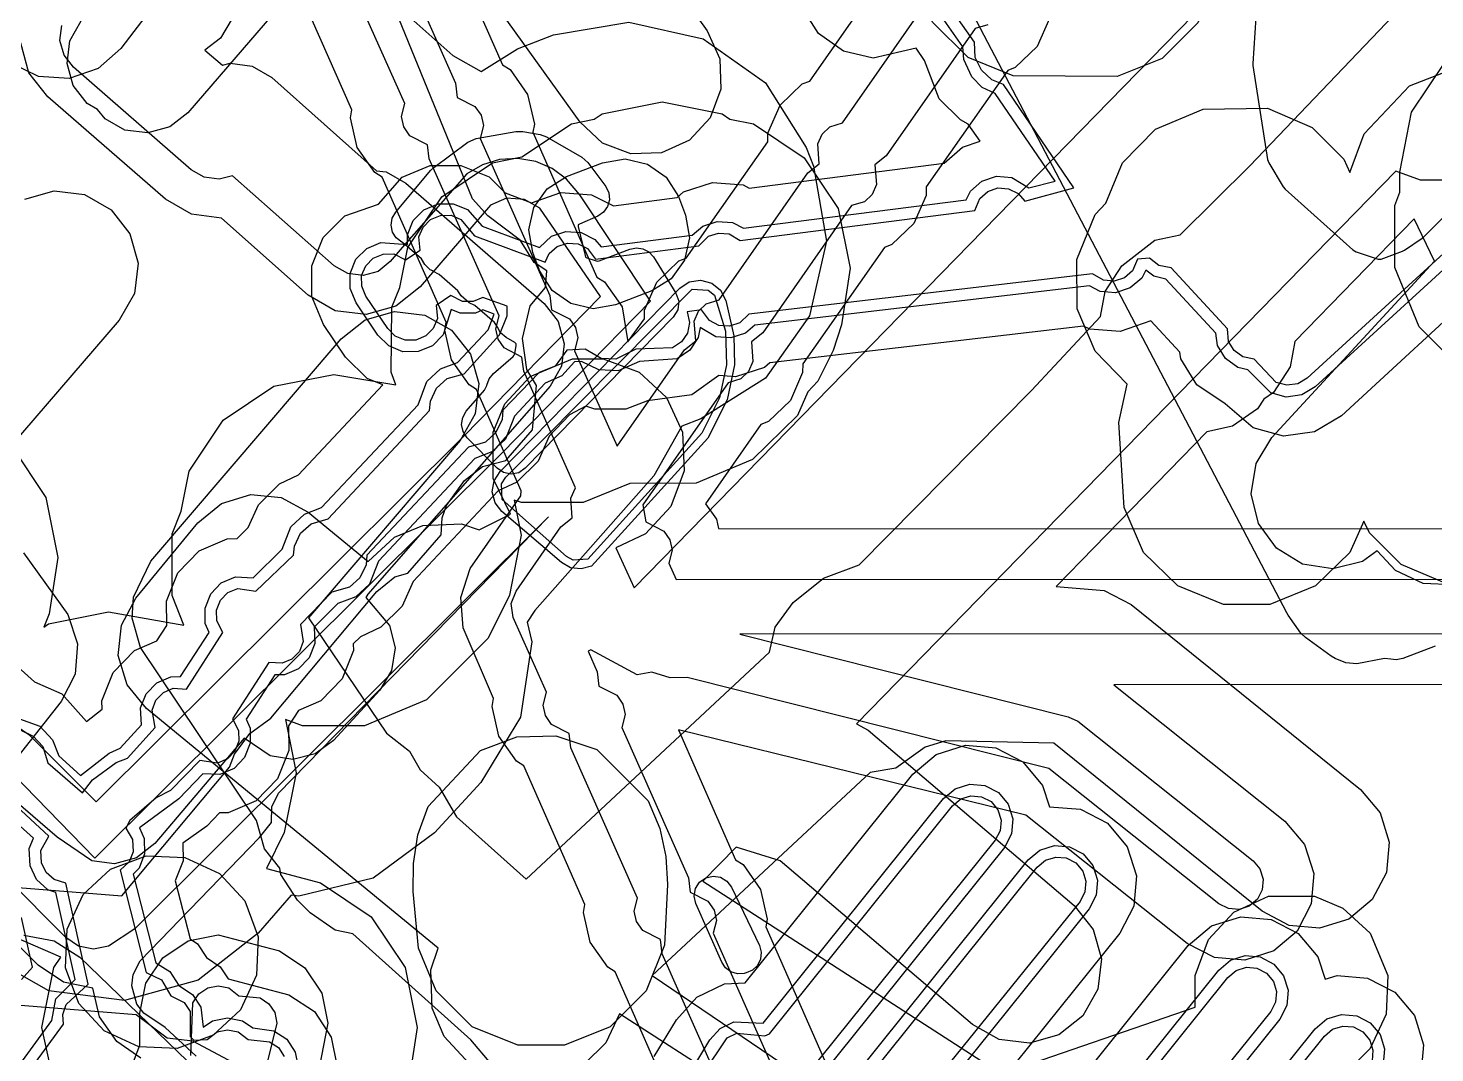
# Model space of a CAD drawing. Header units: metres. Extents: x -2677 to -840, y 169 to 1487.
# Drawn here: x -2003.13 to -1967.19, y 277.59 to 303.77 of the extents above; entities that cross this region are included whole.
import ezdxf

# ---------------------------------------------------------------- set-up
doc = ezdxf.new("R2010")
doc.units = ezdxf.units.M
doc.layers.add('AI_GREENING_EXCLUSIONS', color=1, linetype='Continuous')
doc.layers.add('AI_GREENING_LAWN', color=82, linetype='Continuous')

msp = doc.modelspace()

# ---------------------------------------------------------------- linework, layer by layer
at = {"layer": 'AI_GREENING_EXCLUSIONS'}
for points in [[(-1991.305, 277.309), (-1991.823, 277.918), (-1994.84, 280.627), (-1995.286, 280.722), (-1995.93, 281.163), (-1996.25, 281.493), (-1996.675, 282.146), (-1996.706, 282.308), (-1997.092, 282.798), (-1997.297, 283.521), (-2000.26, 287.943), (-2000.472, 288.694), (-2000.472, 288.694), (-2000.441, 289.231), (-1999.997, 290.15), (-1995.132, 295.836), (-1994.519, 296.319), (-1993.768, 296.53), (-1992.993, 296.438), (-1992.312, 296.056), (-1991.83, 295.443), (-1991.618, 294.692), (-1991.711, 293.917), (-1992.093, 293.236), (-1995.968, 288.706), (-1993.98, 285.758), (-1993.386, 285.297), (-1993.113, 284.82), (-1992.629, 284.378), (-1992.186, 283.62), (-1990.411, 282.027), (-1984.192, 287.825), (-1984.042, 288.462), (-1983.586, 289.095), (-1982.813, 289.719), (-1981.898, 290.06), (-1977.496, 294.516), (-1975.731, 296.403), (-1975.612, 297.046), (-1975.188, 297.701), (-1974.339, 298.356), (-1973.697, 298.494), (-1971.919, 300.252), (-1961.461, 311.202)], [(-1990.137, 309.77), (-1985.78, 303.702), (-1985.457, 302.992), (-1985.431, 302.212), (-1985.705, 301.481), (-1986.238, 300.911), (-1986.949, 300.589), (-1987.729, 300.562), (-1988.459, 300.836), (-1989.029, 301.369), (-1992.735, 306.531)], [(-2004.353, 281.891), (-2000.739, 281.596), (-1997.986, 284.885), (-1997.861, 285.222), (-1997.472, 285.749), (-1996.935, 286.14), (-1994.222, 289.381), (-1993.766, 289.748), (-1993.433, 289.846), (-1992.581, 290.825), (-1992.551, 291.261), (-1992.443, 291.572), (-1991.981, 292.216), (-1991.519, 292.574), (-1990.928, 292.725), (-1990.245, 293.509), (-1990.143, 294.64), (-1990.39, 295.049), (-1990.498, 295.842), (-1990.308, 296.68), (-1989.917, 297.148), (-1989.879, 297.576), (-1990.199, 297.782), (-1990.551, 298.347), (-1991.387, 298.978), (-1991.777, 299.415), (-1994.726, 306.632), (-1999.054, 301.612), (-1999.515, 301.252), (-2000.079, 301.096), (-2000.66, 301.167), (-2001.169, 301.456), (-2001.357, 301.697), (-2001.624, 301.848), (-2001.984, 302.309), (-2002.14, 302.873), (-2002.068, 303.454), (-2001.78, 303.963)], [(-1993.995, 306.378), (-1992.213, 302.369), (-1992.169, 302.004), (-1991.716, 301.773), (-1991.558, 301.549), (-1991.498, 301.283), (-1991.583, 300.953), (-1989.801, 296.944), (-1989.758, 296.579), (-1989.304, 296.348), (-1989.146, 296.124), (-1989.086, 295.858), (-1989.171, 295.528), (-1988.086, 293.088), (-1986.365, 295.556), (-1986.075, 295.782), (-1986.112, 296.29), (-1986.002, 296.54), (-1985.805, 296.73), (-1985.479, 296.828), (-1983.212, 300.08), (-1982.921, 300.306), (-1982.958, 300.814), (-1982.848, 301.064), (-1982.652, 301.254), (-1982.325, 301.352), (-1980.058, 304.604)], [(-1992.645, 306.541), (-1991.011, 302.835), (-1990.82, 302.715), (-1990.37, 302.077), (-1990.198, 301.316), (-1990.233, 301.116), (-1988.599, 297.41), (-1988.408, 297.29), (-1987.958, 296.652), (-1987.81, 295.758), (-1987.386, 296.344), (-1987.382, 296.569), (-1987.069, 297.284), (-1986.506, 297.824), (-1986.317, 297.898), (-1984.232, 300.868), (-1984.228, 301.093), (-1983.915, 301.808), (-1983.352, 302.348), (-1983.163, 302.422), (-1981.078, 305.392)], [(-1998.735, 305.908), (-2000.762, 303.255), (-2001.348, 302.739), (-2002.086, 302.487), (-2002.865, 302.536), (-2003.566, 302.88)], [(-1991.858, 277.304), (-1992.505, 278.003), (-1992.807, 278.726), (-1992.846, 279.712), (-1992.846, 279.712), (-1992.659, 280.261), (-2000.109, 286.389), (-2000.604, 286.993), (-2000.83, 287.74), (-2000.752, 288.516), (-2000.384, 289.204), (-1998.796, 291.135), (-1998.192, 291.63), (-1997.445, 291.855), (-1996.668, 291.778), (-1995.981, 291.409), (-1994.441, 290.143), (-1993.77, 290.762), (-1993.047, 291.064), (-1992.061, 291.104), (-1991.606, 290.956), (-1990.809, 291.354), (-1991.253, 292.269), (-1991.253, 293.45), (-1990.95, 294.172), (-1990.303, 294.871), (-1989.227, 295.32), (-1988.436, 295.32), (-1987.519, 294.979), (-1986.82, 294.331), (-1986.41, 293.45), (-1986.371, 292.464), (-1986.712, 291.547), (-1987.36, 290.848), (-1988.116, 290.491), (-1987.651, 289.472), (-1971.936, 305.57)], [(-1985.226, 276.274), (-1986.931, 280.12), (-1986.973, 280.486), (-1987.427, 280.718), (-1987.584, 280.941), (-1987.644, 281.208), (-1987.559, 281.538), (-1989.263, 285.384), (-1989.306, 285.749), (-1989.759, 285.981), (-1989.916, 286.205), (-1989.976, 286.471), (-1989.891, 286.801), (-1990.74, 288.717), (-1990.788, 289.07), (-1990.667, 289.385), (-1989.519, 291.032), (-1989.229, 291.258), (-1989.266, 291.766), (-1989.146, 292.026), (-1990.471, 295.005), (-1990.514, 295.37), (-1990.968, 295.601), (-1991.125, 295.825), (-1991.185, 296.091), (-1991.1, 296.421), (-1992.882, 300.43), (-1992.926, 300.795), (-1993.379, 301.026), (-1993.537, 301.25), (-1993.597, 301.516), (-1993.512, 301.846), (-1995.294, 305.855)], [(-1986.576, 276.112), (-1988.133, 279.656), (-1988.323, 279.776), (-1988.773, 280.414), (-1988.944, 281.176), (-1988.909, 281.376), (-1990.465, 284.919), (-1990.656, 285.04), (-1991.105, 285.678), (-1991.276, 286.439), (-1991.241, 286.639), (-1992.02, 288.449), (-1992.078, 289.227), (-1991.835, 289.968), (-1990.54, 291.82), (-1990.537, 291.954), (-1991.673, 294.539), (-1991.863, 294.659), (-1992.313, 295.297), (-1992.485, 296.058), (-1992.45, 296.258), (-1994.084, 299.964), (-1994.275, 300.084), (-1994.725, 300.722), (-1994.897, 301.483), (-1994.862, 301.683), (-1996.496, 305.389)], [(-1994.347, 304.923), (-1992.278, 303.076), (-1991.556, 302.663), (-1990.632, 303.246), (-1989.707, 303.6), (-1987.787, 303.93), (-1985.882, 303.499), (-1984.29, 302.374), (-1983.249, 300.724), (-1983.067, 300.248), (-1982.737, 298.326), (-1983.167, 296.425), (-1984.293, 294.831), (-1985.943, 293.79), (-1986.426, 293.605), (-1987.148, 292.335), (-1990.19, 288.893), (-1990.383, 288.593), (-1990.26, 288.092), (-1990.556, 286.164), (-1991.567, 284.496), (-1992.747, 283.207), (-1994.32, 282.053), (-1996.215, 281.589), (-1996.411, 281.619), (-1997.252, 280.646), (-1998.791, 279.448), (-2000.672, 278.929), (-2002.608, 279.17), (-2004.304, 280.133)], [(-2003.334, 285.844), (-2003.001, 285.684), (-2002.759, 285.416), (-2002.633, 285.001), (-2001.747, 284.235), (-2001.493, 284.562), (-2000.883, 285.004), (-2000.598, 285.12), (-1999.888, 285.898), (-1999.968, 286.348), (-1999.867, 286.602), (-1999.677, 286.798), (-1999.426, 286.906), (-1999.089, 286.885), (-1998.156, 288.326), (-1998.314, 288.625), (-1998.318, 288.898), (-1998.217, 289.152), (-1998.027, 289.348), (-1997.776, 289.456), (-1997.311, 289.384), (-1996.35, 290.306), (-1996.331, 290.534), (-1996.171, 290.866), (-1995.903, 291.108), (-1995.468, 291.234), (-1992.874, 294), (-1992.855, 294.242), (-1992.695, 294.574), (-1992.427, 294.817), (-1991.992, 294.942), (-1991.086, 295.938), (-1990.897, 296.418), (-1990.897, 296.665), (-1991.511, 296.893), (-1991.761, 296.788), (-1992.034, 296.787), (-1992.336, 296.94), (-1992.705, 296.69), (-1992.677, 296.354), (-1992.781, 296.101), (-1992.973, 295.907), (-1993.225, 295.801), (-1993.498, 295.8), (-1993.751, 295.904), (-1993.945, 296.096), (-1994.504, 296.925), (-1994.61, 297.177), (-1994.611, 297.45), (-1994.507, 297.703), (-1994.315, 297.897), (-1994.063, 298.002), (-1993.79, 298.003), (-1993.488, 297.851), (-1993.119, 298.1), (-1993.147, 298.437), (-1993.043, 298.69), (-1992.851, 298.884), (-1992.599, 298.99), (-1992.326, 298.991), (-1992.073, 298.887), (-1991.725, 298.467), (-1989.925, 297.797), (-1989.817, 298.014), (-1989.612, 298.193), (-1989.353, 298.28), (-1989.08, 298.261), (-1988.836, 298.14), (-1988.634, 297.868), (-1985.994, 298.207), (-1985.75, 298.454), (-1985.491, 298.538), (-1985.218, 298.516), (-1984.94, 298.351), (-1978.944, 299.11), (-1978.817, 299.424), (-1978.612, 299.603), (-1978.353, 299.69), (-1978.08, 299.671), (-1977.836, 299.55), (-1977.666, 299.356), (-1976.409, 299.69), (-1978.207, 302.338), (-1978.506, 302.453), (-1978.774, 302.696), (-1978.933, 303.028), (-1978.95, 303.418), (-1980.013, 304.931)], [(-2003.45, 286.157), (-2002.834, 285.933), (-2002.51, 285.583), (-2002.349, 285.175), (-2001.792, 284.678), (-2001.06, 285.247), (-2000.784, 285.374), (-2000.239, 285.968), (-2000.263, 286.402), (-2000.119, 286.765), (-1999.848, 287.045), (-1999.489, 287.199), (-1999.24, 287.203), (-1998.509, 288.333), (-1998.608, 288.562), (-1998.613, 288.952), (-1998.469, 289.315), (-1998.198, 289.595), (-1997.839, 289.749), (-1997.387, 289.73), (-1996.644, 290.463), (-1996.42, 291.033), (-1996.07, 291.357), (-1995.634, 291.523), (-1993.168, 294.151), (-1992.944, 294.742), (-1992.594, 295.065), (-1992.158, 295.232), (-1991.379, 296.065), (-1991.226, 296.467), (-1991.512, 296.574), (-1991.701, 296.494), (-1992.091, 296.493), (-1992.322, 296.587), (-1992.531, 295.935), (-1992.805, 295.658), (-1993.165, 295.507), (-1993.555, 295.506), (-1993.917, 295.653), (-1994.194, 295.928), (-1994.753, 296.757), (-1994.904, 297.117), (-1994.905, 297.507), (-1994.757, 297.868), (-1994.483, 298.145), (-1994.123, 298.296), (-1993.44, 298.245), (-1993.441, 298.494), (-1993.293, 298.856), (-1993.019, 299.133), (-1992.659, 299.284), (-1992.269, 299.285), (-1991.907, 299.137), (-1991.53, 298.714), (-1990.068, 298.171), (-1989.761, 298.454), (-1989.391, 298.578), (-1989.001, 298.551), (-1988.652, 298.377), (-1988.489, 298.189), (-1986.164, 298.487), (-1985.897, 298.715), (-1985.526, 298.836), (-1985.137, 298.805), (-1984.858, 298.663), (-1979.166, 299.384), (-1979.055, 299.607), (-1978.761, 299.864), (-1978.391, 299.988), (-1978.001, 299.961), (-1977.567, 299.69), (-1976.89, 299.86), (-1978.425, 302.101), (-1978.753, 302.258), (-1979.023, 302.528), (-1979.228, 302.969), (-1979.247, 303.297), (-1980.08, 304.499)], [(-2005.421, 289.27), (-2002.967, 287.072), (-2002.275, 286.762), (-2001.645, 286.057), (-2001.244, 286.37), (-2001.247, 286.583), (-2000.959, 287.308), (-2000.415, 287.868), (-1999.841, 288.116), (-1999.588, 288.507), (-1999.597, 289.133), (-1999.309, 289.858), (-1998.765, 290.418), (-1998.049, 290.727), (-1997.796, 290.731), (-1997.513, 291.01), (-1997.249, 291.593), (-1996.709, 292.133), (-1996.227, 292.355), (-1994.07, 294.656), (-1994.469, 294.82), (-1995.023, 295.369), (-1995.582, 296.198), (-1995.884, 296.918), (-1995.887, 297.698), (-1995.591, 298.42), (-1995.042, 298.975), (-1994.181, 299.277), (-1993.578, 299.962), (-1992.858, 300.263), (-1992.078, 300.267), (-1991.355, 299.971), (-1990.944, 299.563), (-1990.268, 299.312), (-1989.518, 299.57), (-1988.739, 299.516), (-1988.179, 299.237), (-1986.552, 299.446), (-1986.385, 299.588), (-1985.643, 299.829), (-1984.865, 299.767), (-1984.708, 299.687), (-1979.73, 300.32), (-1979.258, 300.731), (-1978.807, 300.883), (-1979.11, 301.324), (-1979.312, 301.429), (-1979.852, 301.969), (-1980.227, 302.949), (-1980.443, 303.263), (-1981.541, 303.008), (-1982.302, 303.182), (-1982.938, 303.634), (-1983.352, 304.296)], [(-1997.917, 304.02), (-1998.214, 303.517), (-1998.616, 303.215), (-1998.171, 302.828), (-1997.972, 302.879), (-1997.411, 302.803), (-1996.903, 302.513), (-1994.234, 300.131), (-1993.988, 300.1), (-1993.48, 299.809), (-1989.947, 296.737), (-1989.589, 296.274), (-1989.435, 295.709), (-1989.507, 295.133), (-1989.796, 294.624), (-1994.455, 289.31), (-1994.506, 289.22), (-1993.896, 288.507), (-1993.757, 287.938), (-1993.845, 287.36), (-1994.149, 286.859), (-1995.328, 285.571), (-1995.8, 285.225), (-1996.369, 285.085), (-1996.947, 285.174), (-1997.612, 285.628), (-1999.9, 282.935), (-2000.361, 282.575), (-2000.926, 282.42), (-2001.506, 282.492), (-2002.392, 283.098), (-2016.812, 295.534)], [(-2003.823, 285.021), (-2001.428, 282.561), (-1991.03, 292.914), (-1987.228, 296.797), (-1989.036, 299.514), (-1989.036, 299.514), (-1989.375, 299.913), (-1989.743, 300.184), (-1990.164, 300.364), (-1990.622, 300.444), (-1991.086, 300.416), (-1991.524, 300.284), (-1991.921, 300.055), (-1993.579, 298.168), (-1993.881, 297.807), (-1994.191, 297.559), (-1994.573, 297.452), (-1994.967, 297.501), (-1995.311, 297.7), (-1997.908, 300), (-1998.251, 299.912), (-1998.632, 299.963), (-1998.966, 300.155), (-2001.978, 302.774), (-2002.217, 303.082), (-2002.32, 303.458), (-2002.271, 303.845)], [(-1978.611, 303.86), (-1978.938, 303.762), (-1981.205, 300.51), (-1981.495, 300.284), (-1981.459, 299.776), (-1981.568, 299.526), (-1981.765, 299.336), (-1982.092, 299.238), (-1984.359, 295.986), (-1984.649, 295.76), (-1984.613, 295.252), (-1984.722, 295.002), (-1984.919, 294.812), (-1985.246, 294.714), (-1987.422, 291.593), (-1987.346, 291.154), (-1986.892, 290.923), (-1986.734, 290.699), (-1986.674, 290.433), (-1986.759, 290.103), (-1986.574, 289.686), (-1946.217, 289.694)], [(-1977.035, 304.021), (-1977.348, 303.306), (-1977.911, 302.766), (-1978.1, 302.692), (-1980.185, 299.722), (-1980.189, 299.497), (-1980.502, 298.782), (-1981.064, 298.242), (-1981.254, 298.168), (-1983.338, 295.198), (-1983.343, 294.973), (-1983.656, 294.258), (-1984.218, 293.718), (-1984.407, 293.644), (-1985.821, 291.616), (-1985.547, 291.227), (-1985.492, 290.987), (-1946.02, 290.979)], [(-2003.762, 286.162), (-2003.114, 285.727), (-2001.397, 284.004), (-1992.009, 293.34), (-1992.002, 293.351), (-1988.51, 296.917), (-1990.062, 299.177), (-1990.45, 299.399), (-1990.909, 299.425), (-1991.32, 299.247), (-1993.114, 297.166), (-1993.734, 296.67), (-1994.499, 296.454), (-1995.287, 296.554), (-1995.974, 296.952), (-1998.19, 298.914), (-1998.955, 299.017), (-1999.622, 299.401), (-2002.634, 302.019), (-2003.112, 302.636), (-2003.317, 303.388)], [(-1966.819, 289.549), (-1968.051, 290.064), (-1968.861, 290.874), (-1969.005, 291.177), (-1969.358, 290.374), (-1970.235, 289.518), (-1971.401, 289.048), (-1972.588, 289.048), (-1973.753, 289.518), (-1974.63, 290.374), (-1975.128, 291.524), (-1975.26, 293.695), (-1975.051, 294.679), (-1975.871, 295.518), (-1976.325, 296.601), (-1976.339, 297.859), (-1975.871, 299.012), (-1975.599, 299.303), (-1975.17, 300.328), (-1974.322, 301.196), (-1974.322, 301.196), (-1973.111, 301.702), (-1971.466, 301.727), (-1970.326, 301.235), (-1969.515, 300.425), (-1969.36, 300.088), (-1968.996, 301.075), (-1967.835, 302.296), (-1966.805, 302.704)], [(-1966.404, 294.95), (-1967.591, 296.137), (-1968.211, 297.659), (-1968.211, 299.243), (-1968.087, 299.579), (-1968.087, 300.092), (-1967.783, 301.623), (-1966.915, 302.92)], [(-2003.545, 293.075), (-2002.678, 291.777), (-2002.373, 290.246), (-2002.595, 288.805), (-2002.735, 288.469), (-2002.61, 288.553), (-2001.079, 288.857), (-1999.151, 288.52), (-1999.449, 289.271), (-1999.449, 290.855), (-1999.224, 291.432), (-1999.02, 292.456), (-1998.153, 293.754), (-1996.856, 294.621), (-1995.325, 294.925), (-1993.739, 294.655), (-1993.859, 294.985), (-1993.844, 296.646), (-1993.635, 297.145), (-1993.431, 298.169), (-1992.564, 299.467), (-1991.266, 300.334), (-1990.522, 300.482), (-1989.251, 301.332), (-1988.668, 301.447), (-1988.463, 301.585), (-1986.932, 301.889), (-1985.401, 301.585), (-1985.202, 301.451), (-1984.599, 301.332), (-1983.302, 300.464), (-1982.434, 299.167), (-1982.13, 297.636), (-1982.351, 296.195), (-1982.563, 295.54), (-1982.956, 294.75), (-1983.208, 294.48), (-1983.478, 293.872), (-1984.622, 292.749), (-1986.067, 292.145), (-1987.759, 292.135), (-1988.947, 291.655), (-1990.53, 291.655), (-1990.71, 291.714), (-1990.531, 290.813), (-1990.835, 289.282), (-1991.379, 288.186), (-1992.95, 286.605), (-1994.536, 285.942), (-1996.119, 285.942), (-1996.556, 286.108), (-1996.285, 284.745), (-1996.59, 283.215), (-1997.042, 282.302), (-1995.663, 281.934), (-1994.365, 281.067), (-1993.498, 279.769), (-1993.194, 278.238), (-1993.415, 276.797)], [(-1966.761, 299.892), (-1967.553, 299.892), (-1968.189, 300.116), (-1981.966, 285.994), (-1981.667, 285.834), (-1976.406, 281.353), (-1975.922, 280.741), (-1975.709, 279.99), (-1975.8, 279.215), (-1976.181, 278.533), (-1976.793, 278.05), (-1977.544, 277.837), (-1978.319, 277.927), (-1979, 278.308), (-1983.919, 282.498), (-1985.043, 282.841), (-1985.891, 281.972), (-1978.264, 277.052), (-1973.309, 278.759), (-1973.312, 279.566), (-1972.971, 280.483), (-1972.324, 281.182), (-1971.442, 281.591), (-1970.262, 281.591), (-1969.539, 281.289), (-1968.84, 280.642), (-1968.392, 279.566), (-1968.431, 278.58), (-1968.84, 277.698), (-1969.38, 277.158)], [(-2003.218, 299.407), (-2002.466, 299.615), (-2001.691, 299.52), (-2001.012, 299.135), (-2000.532, 298.52), (-2000.324, 297.768), (-2000.419, 296.994), (-2000.804, 296.315), (-2004.808, 291.671)], [(-1965.669, 299.196), (-1970.449, 294.827), (-1970.69, 294.683), (-1970.969, 294.646), (-1971.24, 294.72), (-1971.807, 295.313), (-1972.096, 295.374), (-1972.316, 295.535), (-1972.458, 295.769), (-1972.488, 296.091), (-1973.922, 297.65), (-1974.241, 297.706), (-1974.478, 297.895), (-1974.786, 297.867), (-1974.914, 297.573), (-1975.122, 297.396), (-1975.382, 297.311), (-1975.654, 297.333), (-1975.933, 297.498), (-1984.718, 296.464), (-1984.95, 296.239), (-1985.21, 296.154), (-1985.482, 296.176), (-1985.726, 296.3), (-1985.924, 296.573), (-1986.296, 296.528), (-1986.236, 296.25), (-1986.289, 295.982), (-1986.441, 295.755), (-1986.668, 295.603), (-1987.608, 295.571), (-1988.116, 295.314), (-1988.49, 295.333), (-1988.9, 295.571), (-1989.372, 295.542), (-1989.667, 295.138), (-1990.071, 294.974), (-1991.002, 294.012), (-1991.022, 293.77), (-1991.181, 293.438), (-1991.449, 293.195), (-1991.884, 293.07), (-1994.478, 290.304), (-1994.498, 290.062), (-1994.657, 289.73), (-1994.925, 289.487), (-1995.374, 289.362), (-1996.176, 288.537), (-1996.102, 288.102), (-1996.203, 287.848), (-1996.393, 287.652), (-1996.644, 287.544), (-1996.981, 287.565), (-1997.914, 286.124), (-1997.756, 285.825), (-1997.752, 285.552), (-1997.853, 285.298), (-1998.043, 285.102), (-1998.294, 284.994), (-1998.748, 285.062), (-1999.499, 284.292), (-1999.862, 284.108), (-2000.537, 283.526), (-2000.638, 283.33), (-2000.467, 283.036), (-2000.453, 282.725), (-2000.552, 282.471), (-2000.784, 282.255), (-2000.12, 279.641), (-1999.728, 279.455), (-1999.484, 279.046), (-1999.148, 278.871), (-1998.997, 278.643), (-1998.99, 278.002), (-1998.9, 277.911), (-1998.563, 277.926), (-1998.304, 278.126), (-1998.036, 278.179), (-1997.768, 278.126), (-1997.509, 277.926), (-1996.966, 277.873), (-1996.739, 277.721), (-1996.587, 277.494)], [(-1965.584, 298.867), (-1970.247, 294.606), (-1970.591, 294.4), (-1970.989, 294.346), (-1971.376, 294.453), (-1971.971, 295.041), (-1972.222, 295.102), (-1972.537, 295.332), (-1972.74, 295.665), (-1972.788, 295.975), (-1974.062, 297.36), (-1974.367, 297.434), (-1974.574, 297.585), (-1974.679, 297.387), (-1974.976, 297.134), (-1975.347, 297.013), (-1975.736, 297.044), (-1976.014, 297.186), (-1984.566, 296.18), (-1984.804, 295.977), (-1985.175, 295.856), (-1985.564, 295.887), (-1985.961, 296.123), (-1986.012, 295.867), (-1986.229, 295.543), (-1986.553, 295.326), (-1987.511, 295.251), (-1988.056, 295.02), (-1988.549, 295.039), (-1988.997, 295.251), (-1989.175, 295.25), (-1989.5, 294.889), (-1989.919, 294.698), (-1990.708, 293.86), (-1990.932, 293.27), (-1991.282, 292.946), (-1991.718, 292.78), (-1994.184, 290.152), (-1994.408, 289.562), (-1994.758, 289.238), (-1995.218, 289.067), (-1995.823, 288.463), (-1995.807, 288.048), (-1995.951, 287.685), (-1996.222, 287.405), (-1996.581, 287.251), (-1996.83, 287.247), (-1997.561, 286.117), (-1997.462, 285.888), (-1997.457, 285.498), (-1997.601, 285.135), (-1997.872, 284.855), (-1998.231, 284.701), (-1998.668, 284.714), (-1999.284, 284.082), (-2000.285, 283.338), (-2000.165, 283.063), (-2000.157, 282.673), (-2000.299, 282.309), (-2000.449, 282.153), (-1999.874, 279.892), (-1999.515, 279.667), (-1999.281, 279.305), (-1998.935, 279.082), (-1998.72, 278.757), (-1998.658, 278.243), (-1998.419, 278.403), (-1998.036, 278.479), (-1997.653, 278.403), (-1997.389, 278.226), (-1996.851, 278.15), (-1996.527, 277.933), (-1996.31, 277.609), (-1996.234, 277.226)], [(-1966.71, 289.551), (-1967.49, 289.585), (-1968.197, 289.915), (-1968.658, 290.419), (-1969.04, 290.14), (-1969.799, 289.957), (-1970.57, 290.078), (-1971.236, 290.485), (-1971.695, 291.116), (-1971.878, 291.874), (-1971.757, 292.645), (-1971.35, 293.311), (-1967.197, 297.815), (-1967.72, 298.904), (-1970.769, 295.768), (-1970.887, 295.12), (-1971.31, 294.465), (-1971.561, 294.29), (-1971.716, 294.049), (-1972.357, 293.604), (-1973.012, 293.461), (-1976.861, 289.502), (-1975.638, 289.407), (-1974.947, 289.045), (-1969.089, 284.319), (-1968.589, 283.72), (-1968.356, 282.975), (-1968.426, 282.198), (-1968.788, 281.507), (-1969.387, 281.007), (-1970.132, 280.774), (-1970.909, 280.844), (-1971.6, 281.206), (-1976.927, 285.503), (-1979.686, 285.561), (-1980.209, 285.401), (-1980.959, 284.864), (-1981.62, 284.754), (-1987.187, 279.564), (-1978.514, 273.69)], [(-1965.764, 297.38), (-1969.572, 293.868), (-1970.261, 293.456), (-1971.057, 293.349), (-1971.831, 293.562), (-1972.548, 294.172), (-1973.273, 294.655), (-1973.679, 295.322), (-1973.706, 295.496), (-1974.444, 296.298), (-1975.23, 296.02), (-1976.008, 296.082), (-1976.164, 296.162), (-1984.182, 295.218), (-1984.316, 295.104), (-1985.058, 294.863), (-1985.481, 294.897), (-1986.171, 294.402), (-1987.305, 294.25), (-1987.858, 294.04), (-1988.65, 294.04), (-1988.884, 294.117), (-1989.303, 293.892), (-1989.818, 293.343), (-1990.103, 292.711), (-1990.643, 292.171), (-1991.125, 291.949), (-1993.294, 289.634), (-1993.579, 289.003), (-1994.119, 288.463), (-1994.642, 288.223), (-1994.826, 288.043), (-1994.823, 287.867), (-1995.111, 287.142), (-1995.655, 286.582), (-1996.229, 286.334), (-1996.482, 285.943), (-1996.473, 285.317), (-1996.761, 284.592), (-1997.305, 284.032), (-1998.021, 283.723), (-1998.241, 283.72), (-1998.568, 283.384), (-1999.182, 282.944), (-1999.173, 282.498), (-1999.374, 281.982), (-1998.997, 280.5), (-1998.806, 280.371), (-1998.574, 280.021), (-1998.226, 279.787), (-1998.019, 279.476), (-1996.469, 279.074), (-1995.82, 278.64), (-1995.386, 277.991), (-1995.234, 277.226)], [(-1998.839, 277.502), (-1999.636, 278.237), (-2000.175, 278.599), (-2000.355, 278.83), (-2000.485, 279.299), (-2000.45, 279.589), (-2000.275, 279.938), (-1997.219, 283.087), (-1996.919, 283.474), (-1996.903, 283.871), (-1996.736, 284.224), (-1989.835, 291.286), (-1989.844, 291.28), (-2000.404, 280.758), (-2001.083, 280.313), (-2001.466, 280.238), (-2001.848, 280.314), (-2002.172, 280.532), (-2005.239, 283.609)], [(-2003.25, 290.362), (-2002.116, 288.786), (-2001.874, 288.044), (-2001.934, 287.266), (-2002.287, 286.57), (-2003.742, 284.72)], [(-1946.52, 288.302), (-1984.947, 288.287), (-1976.56, 286.177), (-1976.313, 286.06), (-1971.834, 282.495), (-1971.657, 282.286), (-1971.574, 282.026), (-1971.597, 281.754), (-1971.722, 281.511), (-1971.931, 281.335), (-1972.191, 281.251), (-1972.463, 281.274), (-1972.706, 281.399), (-1977.048, 284.856), (-1986.297, 287.183), (-1986.732, 287.171), (-1987.197, 287.32), (-1987.569, 287.251), (-1988.756, 287.887), (-1988.825, 287.852), (-1988.591, 287.323), (-1988.548, 286.957), (-1988.094, 286.725), (-1987.937, 286.502), (-1987.877, 286.235), (-1987.963, 285.905), (-1986.258, 282.059), (-1986.216, 281.694), (-1985.762, 281.462), (-1985.605, 281.238), (-1985.545, 280.972), (-1985.63, 280.642), (-1983.926, 276.796)], [(-1946.883, 287.002), (-1975.395, 286.991), (-1971.024, 283.512), (-1970.52, 282.916), (-1970.282, 282.173), (-1970.347, 281.395), (-1970.705, 280.701), (-1971.301, 280.197), (-1972.044, 279.96), (-1972.822, 280.025), (-1973.515, 280.382), (-1977.638, 283.664), (-1986.514, 285.846), (-1985.056, 282.524), (-1984.866, 282.403), (-1984.416, 281.765), (-1984.245, 281.004), (-1984.28, 280.804), (-1982.724, 277.26)], [(-1987.133, 277.491), (-1986.569, 278.435), (-1986.046, 279.014), (-1985.341, 279.349), (-1984.808, 279.376), (-1980.524, 284.713), (-1979.927, 285.214), (-1979.182, 285.449), (-1978.405, 285.381), (-1977.713, 285.021), (-1977.211, 284.423), (-1977.039, 283.876), (-1976.241, 283.815), (-1975.549, 283.454), (-1975.047, 282.856), (-1974.813, 282.112), (-1974.881, 281.335), (-1975.241, 280.643), (-1979.068, 275.875)], [(-1986.147, 277.193), (-1985.711, 277.923), (-1985.449, 278.212), (-1985.097, 278.379), (-1984.35, 278.348), (-1979.745, 284.087), (-1979.446, 284.338), (-1979.074, 284.455), (-1978.685, 284.421), (-1978.339, 284.241), (-1978.088, 283.942), (-1977.971, 283.57), (-1978.005, 283.181), (-1978.185, 282.835), (-1982.815, 277.066)], [(-2003.819, 276.143), (-2002.228, 278.323), (-2002.248, 278.566), (-2002.164, 278.826), (-2001.598, 279.342), (-2002.168, 281.927), (-2002.472, 282.015), (-2002.675, 282.198), (-2002.793, 282.444), (-2002.807, 282.755), (-2002.601, 283.121), (-2003.542, 283.991)], [(-1985.889, 277.039), (-1985.27, 277.971), (-1985.023, 278.088), (-1984.307, 278.023), (-1984.188, 278.071), (-1979.511, 283.899), (-1979.301, 284.075), (-1979.041, 284.157), (-1978.769, 284.133), (-1978.527, 284.007), (-1978.351, 283.798), (-1978.269, 283.537), (-1978.293, 283.265), (-1978.419, 283.023), (-1983.269, 276.988)], [(-2004.061, 276.32), (-2002.531, 278.417), (-2002.426, 278.972), (-2001.931, 279.461), (-2002.422, 281.685), (-2002.626, 281.757), (-2002.916, 282.018), (-2003.084, 282.37), (-2003.103, 282.807), (-2002.999, 283.074), (-2003.689, 283.697)], [(-2000.251, 277.448), (-2000.864, 277.874), (-2001.314, 278.512), (-2001.477, 279.24), (-2002.233, 279.391), (-2002.881, 279.826), (-2005.948, 282.904)], [(-1982.038, 276.966), (-1977.581, 282.52), (-1977.282, 282.771), (-1976.91, 282.889), (-1976.521, 282.855), (-1976.175, 282.674), (-1975.924, 282.375), (-1975.807, 282.003), (-1975.841, 281.615), (-1976.021, 281.269), (-1980.543, 275.635)], [(-1981.876, 276.69), (-1977.347, 282.333), (-1977.138, 282.508), (-1976.877, 282.59), (-1976.605, 282.567), (-1976.363, 282.44), (-1976.187, 282.231), (-1976.105, 281.971), (-1976.129, 281.699), (-1976.255, 281.456), (-1981.005, 275.575)], [(-2003.299, 279.459), (-2003.026, 279.781), (-2003.305, 281.05)], [(-1977.746, 275.024), (-1973.488, 280.33), (-1972.891, 280.831), (-1972.146, 281.066), (-1971.369, 280.998), (-1970.677, 280.638), (-1970.175, 280.04), (-1969.994, 279.467), (-1969.683, 279.565), (-1968.905, 279.497), (-1968.213, 279.137), (-1967.711, 278.539), (-1967.477, 277.795), (-1967.545, 277.017)], [(-2003.24, 280.591), (-2002.472, 280.452), (-2001.815, 280.03), (-1987.58, 266.287), (-1986.844, 265.85), (-1986.398, 265.322), (-1986.167, 264.906), (-1974.702, 253.854), (-1974.257, 253.213), (-1974.092, 252.451), (-1974.23, 251.683), (-1974.652, 251.026), (-1975.294, 250.582), (-1976.056, 250.416), (-1976.824, 250.555), (-1977.571, 251.064), (-1978.355, 251.199), (-1979.012, 251.621), (-1989.321, 261.573), (-1989.889, 261.902), (-1990.315, 262.255), (-1990.778, 262.98), (-2005.205, 276.909)], [(-2002.322, 276.143), (-2002.784, 278.238), (-2002.479, 279.769), (-2002.301, 280.036), (-2003.46, 280.537)], [(-2000.44, 277.356), (-2000.277, 277.787), (-2000.277, 278.601), (-2000.125, 279.366), (-1999.691, 280.015), (-1999.691, 280.015), (-1999.042, 280.449), (-1998.277, 280.601), (-1996.71, 280.196), (-1996.061, 279.762), (-1995.627, 279.113), (-1995.475, 278.348), (-1995.699, 277.202)], [(-1977.335, 273.939), (-1972.708, 279.704), (-1972.41, 279.955), (-1972.037, 280.072), (-1971.649, 280.038), (-1971.303, 279.858), (-1971.052, 279.559), (-1970.934, 279.187), (-1970.968, 278.798), (-1971.149, 278.452), (-1975.839, 272.607)], [(-1977.172, 273.662), (-1972.474, 279.516), (-1972.265, 279.691), (-1972.005, 279.774), (-1971.733, 279.75), (-1971.49, 279.624), (-1971.315, 279.414), (-1971.233, 279.154), (-1971.257, 278.882), (-1971.383, 278.64), (-1976.302, 272.548)], [(-1998.977, 277.518), (-1998.924, 278.869), (-1998.772, 279.096), (-1998.772, 279.096), (-1998.545, 279.248), (-1998.277, 279.301), (-1998.009, 279.248), (-1997.75, 279.048), (-1997.207, 278.995), (-1996.98, 278.843), (-1996.828, 278.616), (-1996.775, 278.348), (-1997.037, 277.307)], [(-1995.571, 276.093), (-1998.925, 277.883), (-1999.585, 277.964), (-2000.372, 278.556), (-2004.597, 278.901)], [(-1979.616, 273.163), (-1988.023, 278.587), (-1988.374, 277.844), (-1988.914, 277.304)], [(-1974.916, 272.382), (-1970.245, 278.203), (-1969.946, 278.454), (-1969.574, 278.571), (-1969.185, 278.537), (-1968.839, 278.357), (-1968.588, 278.058), (-1968.471, 277.686), (-1968.505, 277.297)], [(-1974.754, 272.106), (-1970.011, 278.015), (-1969.802, 278.191), (-1969.541, 278.273), (-1969.269, 278.249), (-1969.027, 278.123), (-1968.851, 277.914), (-1968.769, 277.653), (-1968.793, 277.381)]]:
    msp.add_lwpolyline(points, dxfattribs=at)
for points in [[(-1976.075, 310.114), (-1974.921, 309.647), (-1974.015, 308.741), (-1973.618, 307.791), (-1973.248, 307.403), (-1972.795, 306.319), (-1972.781, 305.062), (-1973.248, 303.908), (-1974.154, 303.002), (-1975.308, 302.535), (-1977.963, 302.557), (-1979.117, 303.024), (-1980.023, 303.93), (-1980.49, 305.084), (-1980.476, 306.341), (-1980.023, 307.425), (-1979.751, 307.715), (-1979.322, 308.741), (-1978.473, 309.608), (-1977.332, 310.1), (-1976.075, 310.114)], [(-1990.21, 299.189), (-1989.872, 299.666), (-1989.377, 299.979), (-1988.454, 300.333), (-1987.878, 300.431), (-1987.306, 300.302), (-1986.829, 299.964), (-1986.517, 299.47), (-1986.334, 298.995), (-1986.236, 298.418), (-1986.365, 297.848), (-1986.703, 297.37), (-1987.197, 297.058), (-1988.121, 296.703), (-1988.698, 296.605), (-1989.269, 296.734), (-1989.746, 297.072), (-1990.058, 297.566), (-1990.241, 298.041), (-1990.339, 298.618), (-1990.21, 299.189)], [(-1991.272, 291.921), (-1991.227, 292.202), (-1991.073, 292.441), (-1986.485, 297.127), (-1986.239, 297.289), (-1985.949, 297.336), (-1985.665, 297.26), (-1985.438, 297.074), (-1985.306, 296.811), (-1985.098, 295.914), (-1985.088, 295.169), (-1985.272, 294.279), (-1985.768, 293.294), (-1988.742, 290.023), (-1989.003, 289.953), (-1989.271, 289.986), (-1989.506, 290.119), (-1991.028, 291.42), (-1991.202, 291.645), (-1991.272, 291.921)], [(-1985.756, 297.082), (-1985.594, 296.949), (-1985.313, 296.03), (-1985.288, 295.167), (-1985.467, 294.324), (-1985.917, 293.427), (-1988.831, 290.202), (-1989.208, 290.176), (-1989.376, 290.271), (-1991.022, 291.732), (-1991.04, 292.13), (-1990.93, 292.301), (-1986.167, 297.103), (-1985.756, 297.082)], [(-1987.29, 284.031), (-1986.99, 283.322), (-1986.835, 282.602), (-1986.796, 281.886), (-1986.873, 280.341), (-1987.343, 279.176), (-1988.265, 278.254), (-1989.43, 277.784), (-1990.618, 277.784), (-1991.783, 278.254), (-1992.705, 279.176), (-1993.158, 280.259), (-1993.291, 281.713), (-1993.29, 282.43), (-1993.173, 283.157), (-1992.912, 283.881), (-1991.575, 285.312), (-1990.644, 285.662), (-1989.65, 285.688), (-1988.6, 285.336), (-1987.29, 284.031)], [(-1997.297, 279.569), (-1997.706, 278.688), (-1998.405, 278.041), (-1999.322, 277.699), (-2000.308, 277.738), (-2001.189, 278.148), (-2001.837, 278.847), (-2002.178, 279.764), (-2002.139, 280.75), (-2001.73, 281.631), (-2001.03, 282.279), (-2000.114, 282.62), (-1999.127, 282.581), (-1998.246, 282.171), (-1997.599, 281.472), (-1997.257, 280.555), (-1997.297, 279.569)]]:
    msp.add_lwpolyline(points, close=True, dxfattribs=at)
at = {"layer": 'AI_GREENING_LAWN'}
for points in [[(-1967.184, 287.98), (-1968.003, 287.662), (-1968.179, 287.629), (-1968.312, 287.652), (-1968.471, 287.664), (-1969.178, 287.53), (-1969.459, 287.557), (-1969.734, 287.668), (-1969.839, 287.726), (-1970.495, 288.199), (-1970.611, 288.316), (-1970.936, 288.775), (-1970.971, 288.832), (-1985.52, 316.595)], [(-1965.581, 312.622), (-1969.739, 308.517), (-1969.774, 308.473), (-1971.079, 306.422), (-1971.108, 306.357), (-1971.753, 304.103), (-1971.762, 304.05), (-1971.839, 302.873), (-1971.837, 302.819), (-1971.462, 300.418), (-1971.429, 300.329), (-1971.063, 299.72), (-1971.016, 299.663), (-1969.281, 298.111), (-1969.195, 298.061), (-1968.637, 297.873), (-1968.596, 297.866), (-1968.556, 297.874), (-1968.018, 298.072), (-1967.965, 298.1), (-1967.511, 298.406), (-1967.475, 298.436), (-1959.723, 306.182)]]:
    msp.add_lwpolyline(points, dxfattribs=at)
for points in [[(-1990.669, 301.132), (-1990.496, 301.133), (-1990.05, 301.055), (-1989.887, 300.996), (-1988.985, 300.48), (-1988.832, 300.344), (-1988.375, 299.727), (-1988.296, 299.566), (-1988.278, 299.388), (-1988.325, 299.215), (-1988.429, 299.07), (-1988.578, 298.97), (-1989.045, 298.768), (-1989.077, 298.747), (-1989.075, 298.709), (-1988.904, 297.962), (-1988.889, 297.925), (-1988.854, 297.906), (-1988.619, 297.828), (-1988.579, 297.822), (-1988.538, 297.83), (-1987.76, 298.128), (-1987.592, 298.162), (-1987.423, 298.136), (-1987.272, 298.054), (-1987.157, 297.926), (-1986.581, 297.004), (-1986.508, 296.796), (-1986.532, 296.576), (-1986.648, 296.389), (-1990.436, 292.525), (-1990.599, 292.414), (-1990.793, 292.375), (-1990.987, 292.415), (-1991.15, 292.526), (-1991.916, 293.308), (-1992.019, 293.462), (-1992.059, 293.642), (-1992.03, 293.825), (-1991.937, 293.985), (-1991.472, 294.523), (-1991.416, 294.642), (-1991.414, 294.651), (-1991.356, 294.813), (-1991.246, 294.946), (-1990.737, 295.381), (-1990.711, 295.413), (-1990.697, 295.451), (-1990.66, 295.661), (-1990.661, 295.707), (-1990.695, 295.737), (-1990.921, 295.866), (-1991.061, 295.985), (-1991.142, 296.134), (-1991.22, 296.252), (-1991.717, 296.684), (-1991.862, 296.753), (-1992.065, 296.929), (-1992.153, 297.063), (-1992.632, 297.481), (-1992.795, 297.564), (-1992.792, 297.57), (-1992.862, 297.601), (-1992.995, 297.737), (-1993.086, 297.875), (-1993.565, 298.293), (-1993.585, 298.303), (-1993.728, 298.412), (-1993.823, 298.563), (-1993.859, 298.738), (-1993.83, 298.915), (-1993.742, 299.071), (-1992.849, 300.133), (-1992.765, 300.212), (-1991.899, 300.86), (-1991.687, 300.951), (-1990.669, 301.132)], [(-1984.448, 280.333), (-1984.401, 280.162), (-1984.417, 279.984), (-1984.494, 279.824), (-1984.622, 279.701), (-1984.785, 279.63), (-1984.838, 279.618), (-1985.01, 279.608), (-1985.175, 279.658), (-1985.314, 279.76), (-1985.41, 279.904), (-1986.069, 281.405), (-1986.111, 281.594), (-1986.079, 281.784), (-1985.977, 281.948), (-1985.82, 282.061), (-1985.632, 282.106), (-1985.441, 282.076), (-1985.276, 281.977), (-1985.16, 281.822), (-1984.448, 280.333)]]:
    msp.add_lwpolyline(points, close=True, dxfattribs=at)

doc.saveas('drawing.dxf')
